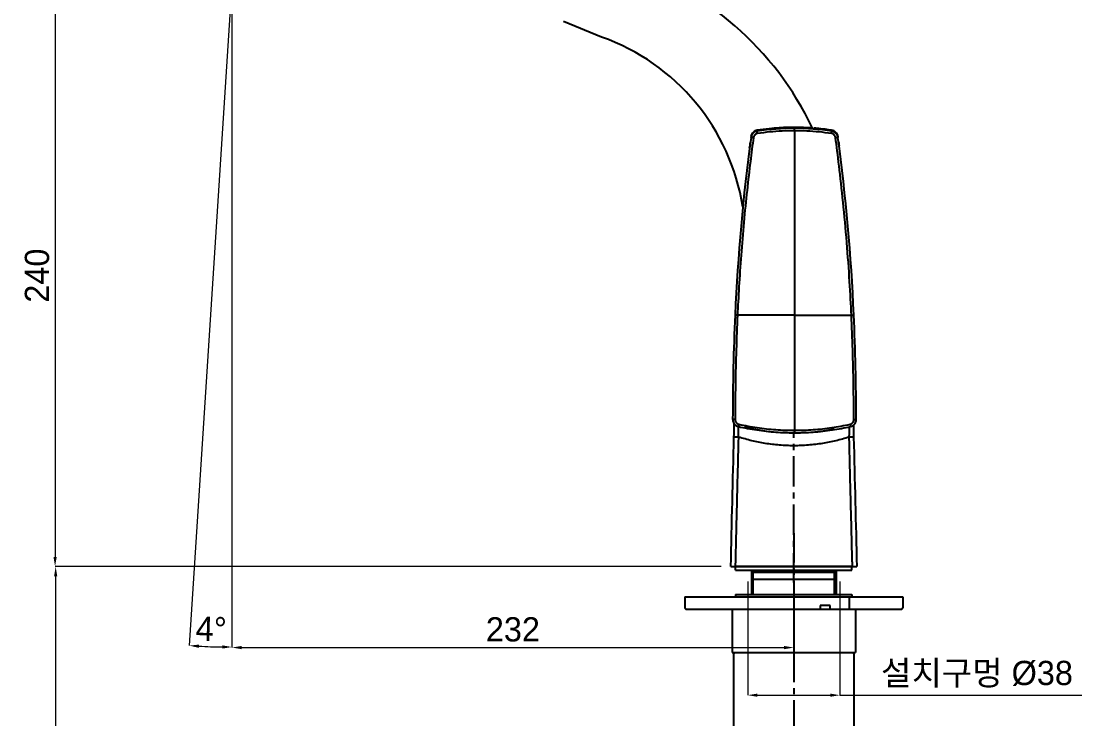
# Model space of a CAD drawing. Extents: x 0 to 1128, y 0 to 827.
# Drawn here: x 405 to 842.6, y 255.7 to 543.3 of the extents above; entities that cross this region are included whole.
import ezdxf

# ---------------------------------------------------------------- set-up
doc = ezdxf.new("R2010")
doc.units = 0
doc.header["$LTSCALE"] = 10
doc.header["$MEASUREMENT"] = 0
doc.header["$PDMODE"] = 3
doc.header["$PDSIZE"] = -10
doc.linetypes.add('CENTER', pattern=[2, 1.25, -0.25, 0.25, -0.25])
doc.linetypes.add('CENTER2', pattern=[28.575, 19.05, -3.175, 3.175, -3.175])
doc.layers.get('0').update_dxf_attribs({"linetype": 'CONTINUOUS'})
doc.layers.get('DEFPOINTS').update_dxf_attribs({"linetype": 'CONTINUOUS'})
for name, color, linetype in [('1', 7, 'CONTINUOUS'), ('DEF_LAYER_ASSEM_MEMBER', 7, 'CONTINUOUS'), ('Layer3', 2, 'CONTINUOUS')]:
    doc.layers.add(name, color=color, linetype=linetype)
doc.layers.add('12', color=7, linetype='CONTINUOUS', true_color=0xffffff)
for name, color, linetype, lineweight in [('Cneter', 1, 'CENTER2', 13), ('보조선', 2, 'CONTINUOUS', 25), ('외형선', 3, 'CONTINUOUS', 35)]:
    doc.layers.add(name, color=color, linetype=linetype, lineweight=lineweight)
doc.styles.add('Daelim Dimension', font='')
doc.styles.get('Daelim Dimension').set_extended_font_data('나눔고딕')
doc.dimstyles.new('DEFAULT', dxfattribs={"dimscale": 2, "dimtxt": 2, "dimasz": 2, "dimexe": 0, "dimexo": 2, "dimgap": 1, "dimtad": 1, "dimdec": 0, "dimzin": 9, "dimdsep": 46, "dimtxsty": 'Daelim Dimension', "dimcen": 0.5, "dimclrd": 5, "dimclre": 5, "dimclrt": 256, "dimadec": 1, "dimazin": 0, "dimtfac": 1, "dimtdec": 0, "dimtix": 1, "dimtmove": 0, "dimatfit": 3, "dimfxl": 1, "dimtolj": 1, "dimtzin": 1, "dimlwd": 9, "dimlwe": 9, "dimarcsym": 0})

# ---------------------------------------------------------------- blocks, each defined once
blk = doc.blocks.new('*D8')
at = {"color": 5, "lineweight": 9, "ltscale": 0.5, "transparency": 16777216}
for p, q in [((704.81, 312.23), (704.81, 265.42)), ((742.81, 312.23), (742.81, 265.42)), ((708.81, 265.42), (738.81, 265.42)), ((742.81, 265.42), (842.62, 265.42))]:
    blk.add_line(p, q, dxfattribs=at)
at = {"color": 5, "ltscale": 0.5, "transparency": 16777216}
for points in [[(708.81, 266.08), (708.81, 264.75), (704.81, 265.42)], [(738.81, 266.08), (738.81, 264.75), (742.81, 265.42)]]:
    blk.add_solid(points, dxfattribs=at)
at = {"layer": 'DEFPOINTS', "color": 0, "ltscale": 0.5, "transparency": 16777216}
for p in [(704.81, 316.23), (742.81, 316.23), (742.81, 265.42)]:
    blk.add_point(p, dxfattribs=at)
at = {"color": 7, "ltscale": 0.5, "transparency": 16777216, "insert": (799.36, 274.04), "char_height": 10, "attachment_point": 5, "style": 'Daelim Dimension'}
blk.add_mtext('\\A1;설치구멍 %%C38', dxfattribs=at)
blk = doc.blocks.new('*D9')
at = {"color": 5, "lineweight": 9, "ltscale": 0.5, "transparency": 16777216}
for p, q in [((693.81, 318.45), (419.24, 318.45)), ((419.24, 314.45), (419.24, 100.13)), ((674.53, 96.13), (419.24, 96.13))]:
    blk.add_line(p, q, dxfattribs=at)
at = {"color": 5, "ltscale": 0.5, "transparency": 16777216}
for points in [[(418.58, 314.45), (419.91, 314.45), (419.24, 318.45)], [(418.58, 100.13), (419.91, 100.13), (419.24, 96.13)]]:
    blk.add_solid(points, dxfattribs=at)
at = {"layer": 'DEFPOINTS', "color": 0, "ltscale": 0.5, "transparency": 16777216}
for p in [(697.81, 318.45), (419.24, 96.13), (678.53, 96.13)]:
    blk.add_point(p, dxfattribs=at)
at = {"color": 7, "ltscale": 0.5, "transparency": 16777216, "insert": (411.79, 207.29), "char_height": 10, "attachment_point": 5, "rotation": 90, "style": 'Daelim Dimension'}
blk.add_mtext('\\A1;535', dxfattribs=at)
blk = doc.blocks.new('*D2')
at = {"color": 5, "lineweight": 9, "ltscale": 0.5, "transparency": 16777216}
for p, q in [((491.99, 554.42), (491.99, 285.05)), ((723.81, 314.45), (723.81, 285.05)), ((495.99, 285.05), (719.81, 285.05))]:
    blk.add_line(p, q, dxfattribs=at)
at = {"color": 5, "ltscale": 0.5, "transparency": 16777216}
for points in [[(495.99, 285.72), (495.99, 284.38), (491.99, 285.05)], [(719.81, 285.72), (719.81, 284.38), (723.81, 285.05)]]:
    blk.add_solid(points, dxfattribs=at)
at = {"layer": 'DEFPOINTS', "color": 0, "ltscale": 0.5, "transparency": 16777216}
for p in [(491.99, 558.42), (723.81, 318.45), (723.81, 285.05)]:
    blk.add_point(p, dxfattribs=at)
at = {"color": 7, "ltscale": 0.5, "transparency": 16777216, "insert": (607.9, 292.5), "char_height": 10, "attachment_point": 5, "style": 'Daelim Dimension'}
blk.add_mtext('\\A1;232', dxfattribs=at)
blk = doc.blocks.new('*D3')
at = {"color": 5, "lineweight": 9, "ltscale": 0.5, "transparency": 16777216}
for p, q in [((487.99, 558.42), (419.01, 558.42)), ((419.01, 554.42), (419.01, 322.45)), ((693.81, 318.45), (419.01, 318.45))]:
    blk.add_line(p, q, dxfattribs=at)
at = {"color": 5, "ltscale": 0.5, "transparency": 16777216}
for points in [[(418.35, 554.42), (419.68, 554.42), (419.01, 558.42)], [(418.35, 322.45), (419.68, 322.45), (419.01, 318.45)]]:
    blk.add_solid(points, dxfattribs=at)
at = {"layer": 'DEFPOINTS', "color": 0, "ltscale": 0.5, "transparency": 16777216}
for p in [(491.99, 558.42), (419.01, 318.45), (697.81, 318.45)]:
    blk.add_point(p, dxfattribs=at)
at = {"color": 7, "ltscale": 0.5, "transparency": 16777216, "insert": (411.59, 438.43), "char_height": 10, "attachment_point": 5, "rotation": 90, "style": 'Daelim Dimension'}
blk.add_mtext('\\A1;240', dxfattribs=at)
blk = doc.blocks.new('*D4')
at = {"color": 5, "lineweight": 9, "ltscale": 0.5, "transparency": 16777216}
for p, q in [((491.99, 552.42), (491.99, 285.27)), ((491.45, 550.19), (474.36, 285.84))]:
    blk.add_line(p, q, dxfattribs=at)
blk.add_arc((491.99, 558.42), 273.14, 267.1391, 269.1609, dxfattribs=at)
at = {"color": 5, "ltscale": 0.5, "transparency": 16777216}
for points in [[(478.31, 284.95), (478.39, 286.28), (474.36, 285.84)], [(487.99, 285.97), (487.98, 284.63), (491.99, 285.27)]]:
    blk.add_solid(points, dxfattribs=at)
at = {"layer": 'DEFPOINTS', "color": 0, "ltscale": 0.5, "transparency": 16777216}
for p in [(495.2, 608.05), (491.99, 558.42), (491.99, 556.42), (491.71, 554.18), (480.23, 285.52)]:
    blk.add_point(p, dxfattribs=at)
at = {"color": 7, "ltscale": 0.5, "transparency": 16777216, "insert": (483.4, 292.75), "char_height": 10, "attachment_point": 5, "rotation": 358.15, "style": 'Daelim Dimension'}
blk.add_mtext('\\A1;4%%D', dxfattribs=at)

msp = doc.modelspace()

# ---------------------------------------------------------------- linework, layer by layer
at = {"ltscale": 0.5}
for p, q in [((697.81, 318.45), (749.81, 318.45)), ((747.81, 318.45), (699.81, 318.45))]:
    msp.add_line(p, q, dxfattribs=at)
at = {"color": 0}
for p, q in [((678.81, 305.95), (768.81, 305.95)), ((738.81, 302.45), (734.61, 302.45)), ((734.61, 302.45), (734.61, 300.95)), ((738.81, 300.95), (738.81, 302.45)), ((746.81, 300.95), (746.81, 305.95)), ((679.31, 300.95), (768.31, 300.95))]:
    msp.add_line(p, q, dxfattribs=at)
at = {"layer": '1', "color": 7, "linetype": 'Continuous'}
for p, q in [((628.82, 543.33), (644.49, 536.84)), ((724.07, 499.56), (724.07, 499.56)), ((724.07, 499.19), (724.07, 499.56)), ((724.07, 498.19), (724.07, 499.19)), ((724.07, 498.19), (724.07, 422.14)), ((699.58, 422.18), (699.57, 422.16)), ((700.57, 422.11), (699.57, 422.16)), ((700.57, 422.14), (699.58, 422.18)), ((724.07, 422.14), (700.57, 422.14)), ((724.07, 422.14), (724.07, 374.64)), ((724.07, 422.14), (747.57, 422.14)), ((747.57, 422.14), (748.57, 422.18)), ((747.57, 422.11), (748.57, 422.16)), ((748.57, 422.16), (748.57, 422.18)), ((724.07, 374.64), (724.07, 373.64))]:
    msp.add_line(p, q, dxfattribs=at)
for centre, start, end in [((1712.07, 377.14), 177.45374, 179.88766), ((-263.93, 377.14), 0.11234, 2.54626)]:
    msp.add_arc(centre, 1013.5, start, end, dxfattribs=at)
for points in [[(724.07, 499.19), (718.92, 499.19), (713.77, 498.79), (708.67, 498)], [(708.73, 498.38), (713.8, 499.17), (718.94, 499.56), (724.07, 499.56)], [(724.07, 499.56), (729.21, 499.56), (734.35, 499.17), (739.42, 498.38)], [(739.48, 498), (734.38, 498.79), (729.23, 499.19), (724.07, 499.19)], [(706.15, 495.43), (702.86, 471.13), (700.67, 446.68), (699.58, 422.18)], [(707.14, 495.29), (706.74, 492.35), (705.89, 485.81), (704.48, 473.7), (703.15, 460.45), (702.01, 446.82), (701.13, 433.59), (700.74, 425.82), (700.57, 422.14)], [(708.82, 497.02), (708.67, 497), (708.39, 496.92), (708, 496.71), (707.69, 496.44), (707.43, 496.12), (707.24, 495.73), (707.16, 495.45), (707.14, 495.29)], [(708.67, 498), (708.68, 498.06), (708.7, 498.19), (708.72, 498.32), (708.73, 498.38)], [(724.07, 498.19), (722.38, 498.19), (718.98, 498.11), (713.88, 497.71), (710.51, 497.28), (708.82, 497.02)], [(739.32, 497.02), (737.64, 497.28), (734.27, 497.71), (729.17, 498.11), (725.77, 498.19), (724.07, 498.19)], [(741.01, 495.29), (740.98, 495.45), (740.91, 495.73), (740.72, 496.12), (740.46, 496.44), (740.15, 496.71), (739.76, 496.92), (739.47, 497), (739.32, 497.02)], [(739.42, 498.38), (739.43, 498.32), (739.45, 498.19), (739.47, 498.06), (739.48, 498)], [(747.57, 422.14), (747.38, 426.41), (746.91, 435.58), (745.74, 452.13), (744.2, 468.83), (742.46, 484.25), (741.46, 491.95), (741.01, 495.29)], [(741.96, 495.71), (741.97, 495.61), (741.98, 495.52), (742, 495.43)], [(748.57, 422.18), (747.48, 446.68), (745.29, 471.13), (742, 495.43)], [(705.59, 491.16), (705.68, 491.9), (705.78, 492.65), (705.88, 493.4)], [(742.27, 493.4), (742.34, 492.89), (742.4, 492.38), (742.47, 491.87)], [(700.57, 422.11), (700.36, 417.34), (700, 407.79), (699.67, 393.46), (699.59, 383.9), (699.58, 379.12)], [(700.57, 422.14), (700.57, 422.13), (700.57, 422.12), (700.57, 422.11)], [(747.57, 422.11), (747.57, 422.12), (747.57, 422.13), (747.57, 422.14)], [(748.57, 379.12), (748.56, 383.9), (748.48, 393.46), (748.14, 407.79), (747.79, 417.34), (747.57, 422.11)], [(699.58, 379.12), (699.58, 378.96), (699.61, 378.66), (699.76, 378.23), (700, 377.86), (700.32, 377.54), (700.7, 377.3), (700.99, 377.2), (701.14, 377.17)], [(701.14, 377.17), (703.65, 376.61), (708.7, 375.67), (716.37, 374.82), (721.5, 374.64), (724.07, 374.64)], [(724.07, 374.64), (726.64, 374.64), (731.78, 374.82), (739.45, 375.67), (744.5, 376.61), (747.01, 377.17)], [(747.01, 377.17), (747.16, 377.2), (747.45, 377.3), (747.83, 377.54), (748.15, 377.86), (748.38, 378.23), (748.54, 378.66), (748.57, 378.96), (748.57, 379.12)]]:
    msp.add_open_spline(points, degree=3, dxfattribs=at)
for points, knots in [([(724.07, 499.56), (723.15, 499.56), (721.06, 499.53), (717.58, 499.38), (713.38, 499.03), (710.35, 498.63), (708.73, 498.38)], [0, 0, 0, 0, 0.179692, 0.406263, 0.679697, 1, 1, 1, 1]), ([(731.16, 499.31), (730.44, 499.36), (728.08, 499.5), (725.72, 499.56), (724.07, 499.56)], [0, 0, 0, 0, 0.303946, 1, 1, 1, 1]), ([(739.42, 498.38), (738.51, 498.52), (736.44, 498.81), (734.03, 499.08), (732.54, 499.21), (732.2, 499.23)], [0, 0, 0, 0, 0.380817, 0.86098, 1, 1, 1, 1]), ([(708.67, 498), (708.47, 497.96), (708.06, 497.87), (707.48, 497.57), (706.93, 497.12), (706.39, 496.41), (706.24, 495.79), (706.15, 495.43)], [0, 0, 0, 0, 0.159428, 0.326624, 0.501654, 0.716491, 1, 1, 1, 1]), ([(706.15, 495.43), (706.16, 495.49), (706.17, 495.59), (706.19, 495.69), (706.19, 495.72)], [0, 0, 0, 0, 0.652881, 1, 1, 1, 1]), ([(706.2, 495.81), (706.26, 496.08), (706.36, 496.56), (706.69, 497.12), (707.14, 497.66), (707.8, 498.15), (708.43, 498.31), (708.73, 498.38)], [0, 0, 0, 0, 0.21121, 0.377732, 0.499563, 0.76116, 1, 1, 1, 1]), ([(708.75, 498.39), (708.42, 498.33), (707.81, 498.14), (707.01, 497.56), (706.44, 496.75), (706.26, 496.14), (706.21, 495.81)], [0, 0, 0, 0, 0.250665, 0.500765, 0.750433, 1, 1, 1, 1]), ([(741.94, 495.79), (741.89, 496.12), (741.71, 496.74), (741.15, 497.55), (740.35, 498.14), (739.73, 498.33), (739.4, 498.39)], [0, 0, 0, 0, 0.249568, 0.499235, 0.749334, 1, 1, 1, 1]), ([(739.42, 498.38), (739.62, 498.34), (740.03, 498.25), (740.61, 497.96), (741.15, 497.51), (741.69, 496.82), (741.85, 496.19), (741.94, 495.81)], [0, 0, 0, 0, 0.157049, 0.324262, 0.501695, 0.70092, 1, 1, 1, 1]), ([(742, 495.43), (741.94, 495.68), (741.85, 496.14), (741.53, 496.7), (741.08, 497.26), (740.41, 497.77), (739.78, 497.92), (739.48, 498)], [0, 0, 0, 0, 0.197267, 0.363766, 0.499571, 0.758494, 1, 1, 1, 1]), ([(698.58, 379.12), (698.58, 378.94), (698.62, 378.5), (698.83, 377.83), (699.24, 377.19), (699.8, 376.66), (700.38, 376.34), (700.77, 376.22), (700.92, 376.19)], [0, 0, 0, 0, 0.137009, 0.325753, 0.511951, 0.698145, 0.886899, 1, 1, 1, 1]), ([(747.23, 376.19), (747.38, 376.22), (747.77, 376.34), (748.35, 376.66), (748.91, 377.19), (749.32, 377.83), (749.53, 378.5), (749.57, 378.94), (749.57, 379.12)], [0, 0, 0, 0, 0.113102, 0.301855, 0.48805, 0.674248, 0.862992, 1, 1, 1, 1]), ([(700.92, 376.19), (703.43, 375.63), (708.56, 374.68), (716.3, 373.82), (721.51, 373.64), (724.07, 373.64)], [0, 0, 0, 0, 0.330172, 0.670249, 1, 1, 1, 1]), ([(724.07, 373.64), (726.65, 373.64), (731.88, 373.83), (739.62, 374.68), (744.74, 375.64), (747.23, 376.19)], [0, 0, 0, 0, 0.331136, 0.6726, 1, 1, 1, 1]), ([(726.97, 373.73), (726.97, 373.73), (726.97, 373.73), (726.97, 373.71), (726.97, 373.69), (726.97, 373.68), (726.97, 373.68), (726.97, 373.68)], [0, 0, 0, 0, 0.02099, 0.02099, 0.715207, 0.715207, 1, 1, 1, 1])]:
    msp.add_open_spline(points, degree=3, knots=knots, dxfattribs=at)
for points, weights in [([(707.14, 495.29), (706.56, 495.37), (706.15, 495.43), (706.15, 495.43)], [1.17158944229, 0.942808458764, 0.942803519345, 1.17157462403]), ([(708.82, 497.02), (708.74, 497.54), (708.68, 497.93), (708.67, 498)], [1.17155634254, 0.962219743992, 0.944460781877, 1.11827945619]), ([(708.73, 498.38), (708.72, 498.39), (708.72, 498.39), (708.73, 498.38)], [1.10261371702, 1.1303597431, 1.16373251665, 1.20273203766]), ([(739.32, 497.02), (739.4, 497.54), (739.47, 497.94), (739.48, 498)], [1.14338242671, 0.952205827072, 0.952205857762, 1.14338251878]), ([(739.42, 498.38), (739.42, 498.39), (739.42, 498.39), (739.42, 498.38)], [1.10289337009, 1.13067620471, 1.16408539236, 1.20312093304]), ([(741.01, 495.29), (741.59, 495.37), (742, 495.43), (742, 495.43)], [1.17156281343, 0.942805594969, 0.942812395727, 1.1715832157]), ([(699.58, 379.12), (698.99, 379.12), (698.58, 379.12), (698.58, 379.12)], [1.17155132764, 0.94295118922, 0.942816303757, 1.17114667125]), ([(701.14, 377.17), (701.01, 376.59), (700.92, 376.19), (700.92, 376.19)], [1.1715726708, 0.942809036301, 0.942809109733, 1.1715728911]), ([(747.01, 377.17), (747.14, 376.6), (747.23, 376.19), (747.23, 376.19)], [1.17154467204, 0.942861424111, 0.942818450732, 1.1714157519]), ([(748.57, 379.12), (749.16, 379.12), (749.57, 379.12), (749.57, 379.12)], [1.17157287414, 0.942927244209, 0.942809103027, 1.1712184506])]:
    msp.add_rational_spline(points, weights, degree=3, dxfattribs=at)
at = {"layer": '1', "color": 1, "linetype": 'CENTER'}
msp.add_open_spline([(723.81, 311.95), (723.81, 316.95), (723.81, 374.06)], degree=1, knots=[0, 0, 0.080501, 1, 1], dxfattribs=at)
at = {"layer": '1', "color": 7, "linetype": 'CENTER'}
msp.add_open_spline([(723.81, 332.21), (723.81, 327.21), (723.81, 271.95)], degree=1, knots=[0, 0, 0.082962, 1, 1], dxfattribs=at)
at = {"layer": '12', "color": 7, "linetype": 'Continuous', "extrusion": (0, 0, -1)}
msp.add_arc((-723.81, 455.95), 82.5, 258.3619, 284.2375, dxfattribs=at)
at = {"layer": '12', "color": 7, "linetype": 'Continuous'}
for centre, major_axis, start_param, end_param in [((702.11, 371.78), (3, -0.07), 1.967112, 3.141593), ((745.5, 371.78), (3, 0.07), 0, 1.17448)]:
    msp.add_ellipse(centre, major_axis=major_axis, ratio=0.023833, start_param=start_param, end_param=end_param, dxfattribs=at)
for points, degree, knots in [([(699.11, 371.85), (699.15, 373.4), (699.18, 374.85), (699.22, 376.24), (699.24, 377.25)], 2, [0, 0, 0, 0.513166, 0.513166, 1, 1, 1]), ([(748.38, 376.8), (748.4, 375.94), (748.43, 374.85), (748.46, 373.4), (748.5, 371.85)], 2, [0, 0, 0, 0.42804, 0.42804, 1, 1, 1]), ([(701.06, 376.19), (701.02, 376.1), (700.95, 375.89), (700.82, 375.25), (700.78, 373.9), (700.89, 372.57), (700.95, 371.87)], 3, [0, 0, 0, 0, 0.132529, 0.280229, 0.624752, 1, 1, 1, 1]), ([(746.66, 371.87), (746.69, 372.22), (746.76, 372.91), (746.8, 373.9), (746.81, 374.75), (746.76, 375.47), (746.67, 375.83), (746.62, 375.98)], 3, [0, 0, 0, 0, 0.211828, 0.414789, 0.60914, 0.795921, 1, 1, 1, 1]), ([(700.95, 371.87), (700.9, 369.87), (700.85, 367.87), (700.6, 357.88), (700.4, 349.88), (700.01, 334.07), (699.81, 326.26), (699.61, 318.45)], 3, [0, 0, 0, 0, 0.112241, 0.112241, 0.561207, 0.561207, 1, 1, 1, 1]), ([(746.66, 371.87), (745.75, 371.59), (743.95, 371.03), (741.18, 370.32), (738.41, 369.72), (734.63, 369.03), (729.79, 368.45), (725.8, 368.29), (721.85, 368.29), (717.86, 368.45), (712.05, 369.15), (706.34, 370.27), (702.78, 371.33), (700.95, 371.87)], 3, [0, 0, 0, 0, 0.064442, 0.127464, 0.189127, 0.249494, 0.375303, 0.49925, 0.500054, 0.62403, 0.749851, 0.872192, 1, 1, 1, 1]), ([(748, 318.45), (747.95, 320.44), (747.9, 322.44), (747.65, 332.44), (747.45, 340.43), (747.05, 356.24), (746.85, 364.06), (746.66, 371.87)], 3, [0, 0, 0, 0, 0.112241, 0.112241, 0.561207, 0.561207, 1, 1, 1, 1])]:
    msp.add_open_spline(points, degree=degree, knots=knots, dxfattribs=at)
for points in [[(697.81, 318.45), (698.24, 336.25), (698.68, 354.05), (699.11, 371.85)], [(748.5, 371.85), (748.94, 354.05), (749.37, 336.25), (749.81, 318.45)]]:
    msp.add_open_spline(points, degree=3, dxfattribs=at)
at = {"layer": 'Cneter', "ltscale": 0.5}
for points, knots in [([(723.81, 271.95), (723.81, 276.95), (723.81, 332.21)], [0, 0, 0.082962, 1, 1]), ([(723.81, 323.45), (723.81, 277.45), (723.81, 272.45)], [0, 0, 0.901961, 1, 1])]:
    msp.add_open_spline(points, degree=1, knots=knots, dxfattribs=at)
at = {"layer": 'DEF_LAYER_ASSEM_MEMBER', "color": 7, "linetype": 'Continuous'}
for p, q in [((699.81, 316.95), (699.81, 318.45)), ((699.81, 316.95), (747.81, 316.95)), ((706.31, 316.95), (706.31, 306.95)), ((741.31, 315.95), (706.31, 315.95)), ((741.31, 316.95), (741.31, 306.95)), ((747.81, 316.95), (747.81, 318.45))]:
    msp.add_line(p, q, dxfattribs=at)
at = {"layer": 'DEF_LAYER_ASSEM_MEMBER', "color": 2, "linetype": 'Continuous'}
for p, q in [((707.06, 306.95), (707.06, 315.95)), ((740.56, 306.95), (740.56, 315.95))]:
    msp.add_line(p, q, dxfattribs=at)
at = {"layer": 'DEF_LAYER_ASSEM_MEMBER', "color": 9, "linetype": 'Continuous'}
msp.add_line((740.31, 313.13), (707.06, 313.13), dxfattribs=at)
at = {"layer": 'Layer3', "color": 1, "linetype": 'CENTER'}
msp.add_line((723.81, 303.3), (723.81, 218.58), dxfattribs=at)
msp.add_line((723.81, 303.3), (723.81, 218.58), dxfattribs=at)
at = {"layer": '보조선', "color": 0}
for centre, radius, start, end in [((613.97, 443.1), 130.31, 25.5424, 72.4978), ((614.78, 452.84), 89.09, 8.9714, 70.5229)]:
    msp.add_arc(centre, radius, start, end, dxfattribs=at)
at = {"layer": '외형선', "color": 0, "linetype": 'ByBlock', "lineweight": -2, "ltscale": 6}
for p, q in [((699.81, 306.95), (699.81, 305.95)), ((699.81, 306.95), (747.81, 306.95)), ((747.81, 306.95), (747.81, 305.95)), ((678.81, 305.95), (678.81, 301.45)), ((768.81, 305.95), (768.81, 301.45)), ((698.31, 300.95), (698.31, 282.95)), ((749.31, 300.95), (749.31, 282.95)), ((698.31, 282.95), (749.31, 282.95)), ((699.06, 221.95), (699.06, 282.65)), ((699.36, 282.95), (701.46, 282.95)), ((704.56, 282.95), (743.06, 282.95)), ((746.16, 282.95), (748.26, 282.95)), ((748.56, 282.65), (748.56, 221.95))]:
    msp.add_line(p, q, dxfattribs=at)
for centre, radius, start, end in [((679.31, 301.45), 0.5, 180, 270), ((768.31, 301.45), 0.5, 270, 0), ((699.36, 282.65), 0.3, 90, 180), ((748.26, 282.65), 0.3, 0, 90)]:
    msp.add_arc(centre, radius, start, end, dxfattribs=at)

# ---------------------------------------------------------------- dimensions: what is measured, and where the dimension line sits
at = {"color": 5, "ltscale": 0.5}
dim = msp.add_angular_dim_2l(base=(480.23, 285.52), line1=((491.71, 554.18), (495.2, 608.05)), line2=((491.99, 558.42), (491.99, 556.42)), text='4%%D', dimstyle='DEFAULT', override={"dimtxt": 5, "dimclrd": 5, "dimclre": 5, "dimclrt": 7}, dxfattribs=at)
dim.commit()
dim.dimension.update_dxf_attribs({"geometry": '*D4', "text_midpoint": (483.4, 292.75)})
dim = msp.add_linear_dim(base=(419.01, 318.45), p1=(491.99, 558.42), p2=(697.81, 318.45), angle=90, dimstyle='DEFAULT', override={"dimtxt": 5, "dimclrd": 5, "dimclre": 5, "dimclrt": 7}, dxfattribs=at)
dim.commit()
dim.dimension.update_dxf_attribs({"geometry": '*D3', "text_midpoint": (411.59, 438.43)})
dim = msp.add_linear_dim(base=(723.81, 285.05), p1=(491.99, 558.42), p2=(723.81, 318.45), text='232', dimstyle='DEFAULT', override={"dimtxt": 5, "dimclrd": 5, "dimclre": 5, "dimclrt": 7}, dxfattribs=at)
dim.commit()
dim.dimension.update_dxf_attribs({"geometry": '*D2', "text_midpoint": (607.9, 292.5)})
dim = msp.add_linear_dim(base=(419.24, 96.13), p1=(697.81, 318.45), p2=(678.53, 96.13), angle=90, text='535', dimstyle='DEFAULT', override={"dimtxt": 5, "dimclrd": 5, "dimclre": 5, "dimclrt": 7}, dxfattribs=at)
dim.commit()
dim.dimension.update_dxf_attribs({"geometry": '*D9', "text_midpoint": (411.79, 207.29)})
dim = msp.add_linear_dim(base=(742.81, 265.42), p1=(704.81, 316.23), p2=(742.81, 316.23), text='설치구멍 %%C<>', dimstyle='DEFAULT', override={"dimtxt": 5, "dimclrd": 5, "dimclre": 5, "dimclrt": 7}, dxfattribs=at)
dim.commit()
dim.dimension.update_dxf_attribs({"geometry": '*D8', "text_midpoint": (799.36, 265.42), "dimtype": 160})

doc.saveas('drawing.dxf')
